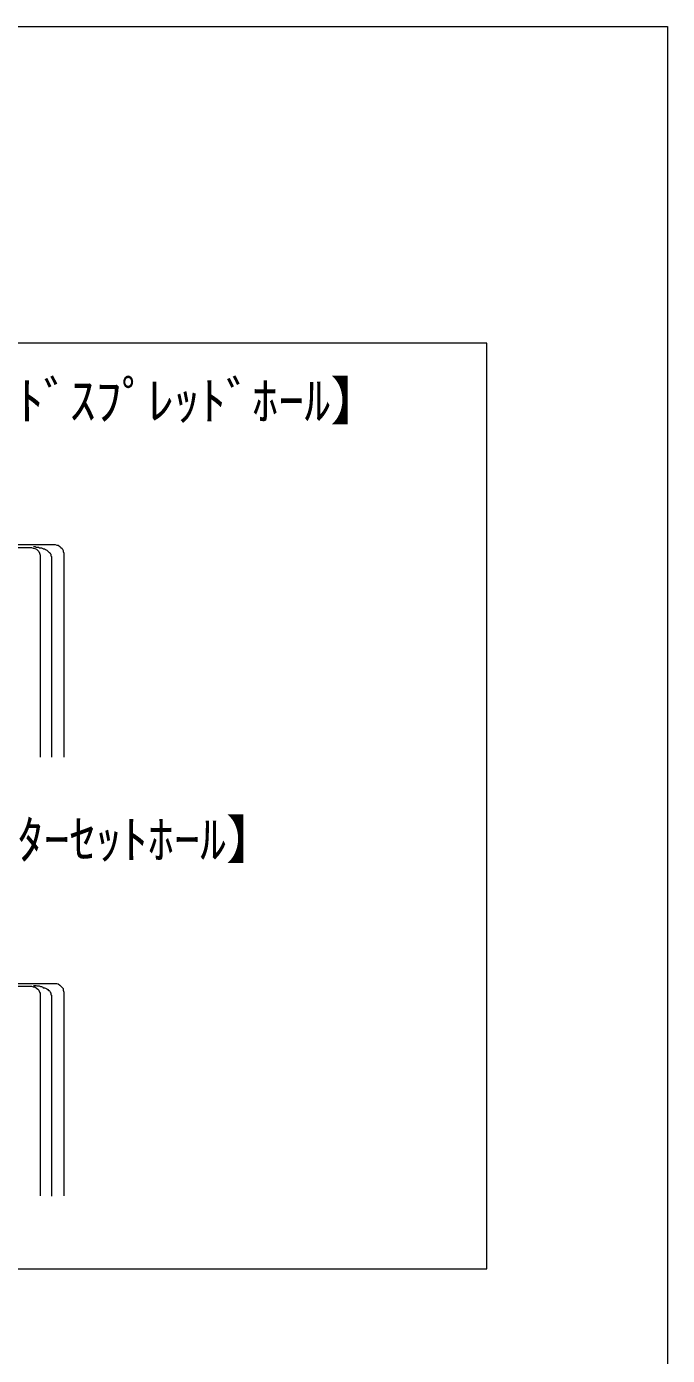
# Model space of a CAD drawing. Units: millimetres, scale not verified. Extents: x -3766 to 3099, y -947 to 991.
# Drawn here: x 883 to 1350, y 22 to 991 of the extents above; entities that cross this region are included whole.
import ezdxf
from ezdxf.enums import TextEntityAlignment as Align

# ---------------------------------------------------------------- set-up
doc = ezdxf.new("R2010")
doc.units = ezdxf.units.MM
doc.header["$LTSCALE"] = 10
for name, color, linetype, lineweight in [('0-1_レイヤー_1', 7, 'Continuous', 18), ('0-7', 7, 'Continuous', 5), ('F-0', 7, 'Continuous', 5)]:
    doc.layers.add(name, color=color, linetype=linetype, lineweight=lineweight)
doc.styles.add('ＭＳ ゴシック', font='')
doc.styles.get('ＭＳ ゴシック').set_extended_font_data('MS Gothic')

msp = doc.modelspace()

# ---------------------------------------------------------------- linework, layer by layer
at = {"layer": '0-1_レイヤー_1'}
msp.add_line((362.46, 293.25), (903.9, 293.25), dxfattribs=at)
at = {"layer": '0-1_レイヤー_1', "color": 5}
msp.add_lwpolyline([(1218.44, 760.18), (150.79, 760.18), (150.79, 84.97), (1218.44, 84.97)], close=True, dxfattribs=at)
at = {"layer": '0-1_レイヤー_1'}
for points in [[(356.11, 458.35), (356.11, 606.94), (356.11, 608.21), (356.53, 609.05), (357.38, 610.33), (357.8, 611.17), (359.07, 612.02), (359.92, 612.86), (361.19, 612.86), (362.46, 613.29), (903.9, 613.29), (905.17, 612.86), (906.02, 612.86), (907.29, 612.02), (908.13, 611.17), (908.98, 610.33), (909.83, 609.05), (909.83, 608.21), (910.25, 606.94), (910.25, 458.35)], [(373.04, 458.35), (373.04, 604.82), (373.46, 605.67), (373.46, 606.94), (374.31, 608.21), (375.15, 609.05), (376, 609.9), (377.27, 610.33), (378.12, 610.75), (379.39, 611.17), (632.97, 611.17), (886.54, 611.17), (887.81, 610.75), (889.08, 610.33), (890.35, 609.9), (891.2, 609.05), (892.05, 608.21), (892.47, 606.94), (892.89, 605.67), (892.89, 604.82), (892.89, 458.35)], [(888.03, 611.81), (888.45, 611.81), (889.29, 611.81), (889.72, 611.38), (890.57, 611.38), (890.99, 611.38), (891.84, 611.38), (892.26, 610.96), (893.1, 610.96), (893.95, 610.96), (894.8, 610.54), (895.22, 610.11), (896.07, 610.11), (896.91, 609.69), (897.76, 609.27), (898.61, 608.42), (899.03, 608), (899.45, 607.57), (899.88, 607.57), (900.3, 607.15), (900.3, 606.73), (900.72, 606.3), (900.72, 605.46), (900.72, 605.03), (901.15, 604.61), (901.15, 458.14)], [(373.04, 138.31), (373.04, 284.78), (373.46, 286.05), (373.46, 286.9), (374.31, 288.17), (375.15, 289.01), (376, 289.86), (377.27, 290.71), (378.12, 290.71), (379.39, 291.13), (632.97, 291.13), (886.54, 291.13), (887.81, 290.71), (889.08, 290.71), (890.35, 289.86), (891.2, 289.01), (892.05, 288.17), (892.47, 286.9), (892.89, 286.05), (892.89, 284.78), (892.89, 138.31)], [(888.03, 291.77), (888.45, 291.77), (889.29, 291.77), (889.72, 291.77), (890.57, 291.34), (890.99, 291.34), (891.84, 291.34), (892.26, 291.34), (893.1, 290.92), (893.95, 290.92), (894.8, 290.5), (895.22, 290.07), (896.07, 290.07), (896.91, 289.65), (897.76, 289.23), (898.61, 288.8), (899.03, 287.96), (899.45, 287.96), (899.88, 287.53), (900.3, 287.11), (900.3, 286.69), (900.72, 286.26), (900.72, 285.84), (900.72, 284.99), (901.15, 284.57), (901.15, 138.1)], [(903.9, 293.25), (905.17, 293.25), (906.02, 292.83), (907.29, 291.98), (908.13, 291.13), (908.98, 290.28), (909.83, 289.44), (909.83, 288.17), (910.25, 286.9), (910.25, 138.31)]]:
    msp.add_lwpolyline(points, dxfattribs=at)
at = {"layer": 'F-0'}
msp.add_lwpolyline([(-1391.5, 991.14), (1350.16, 991.14), (1350.16, -947.41), (-1391.5, -947.41)], close=True, dxfattribs=at)

# ---------------------------------------------------------------- texts
at = {"layer": '0-7', "style": 'ＭＳ ゴシック'}
for s, p in [('【ﾜｲﾄﾞｽﾌﾟﾚｯﾄﾞﾎｰﾙ】', (800.42, 695.98)), ('【ｾﾝﾀｰｾｯﾄﾎｰﾙ】', (800.42, 375.98))]:
    msp.add_text(s, height=27.86, dxfattribs=at).set_placement(p, align=Align.BOTTOM_LEFT)

doc.saveas('drawing.dxf')
